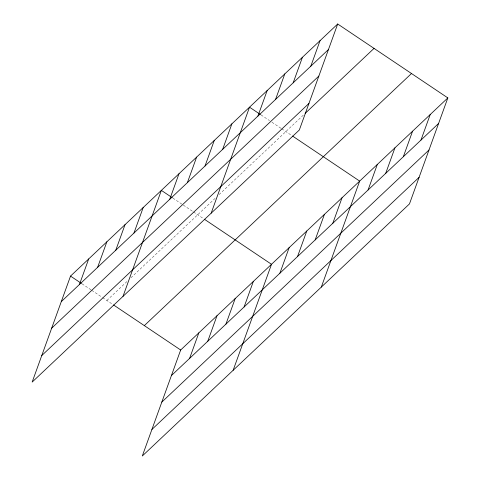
<?xml version="1.0" encoding="UTF-8"?>
<svg xmlns="http://www.w3.org/2000/svg" width="480" height="480" viewBox="0 0 480 480"><rect width="100%" height="100%" fill="white"/><g stroke="black" fill="none" stroke-linecap="round" stroke-linejoin="round"><path stroke-width="0.36" stroke-dasharray="2.4 1.8" d="M106.878 300.48L127.716 280.818M130.92 277.794L215.346 198.132M219.084 194.604L303.51 114.942M261.042 114.912L269.52 120.606M271.944 122.232L281.034 128.328M281.64 128.736L291.918 135.636M172.878 198.102L192.87 211.518M193.47 211.926L203.148 218.418M82.038 283.812L91.128 289.908M91.734 290.316L102.03 297.228M102.636 297.636L112.914 304.536"/><path stroke-width="0.72" d="M337.698 24L70.53 276.09L32.16 382.086L299.328 129.996L337.698 24L447.84 97.914L409.47 203.91L142.302 456L180.672 350.004L447.84 97.914M79.452 284.484L88.698 258.948M97.62 267.342L106.866 241.806M115.788 250.2L125.028 224.664M133.956 233.058L143.196 207.522M122.994 296.376L161.364 190.38L172.272 197.694M169.752 199.278L178.998 173.742M187.386 182.64L196.632 157.104M205.02 166.002L214.266 140.466M222.654 149.364L231.9 123.828M211.158 213.186L249.528 107.19L260.436 114.504M257.922 116.088L267.162 90.552M275.55 99.45L284.796 73.914M189.6 358.398L198.84 332.862M293.184 82.812L302.43 57.276M207.768 341.256L217.008 315.72M310.818 66.174L320.064 40.638M225.936 324.114L235.176 298.578M244.098 306.966L253.344 281.436M233.142 370.29L271.512 264.294L204.36 219.228M279.9 273.186L289.146 247.656M297.534 256.554L306.78 231.018M315.168 239.916L324.414 214.38M332.802 223.278L342.042 197.742M321.306 287.1L359.676 181.104L292.524 136.038M368.064 190.002L377.31 164.466M385.698 173.364L394.944 147.828M403.332 156.726L412.578 131.19M420.966 140.088L430.212 114.552M61.284 301.626L328.452 49.536M51.672 328.176L318.84 76.086M41.772 355.536L308.934 103.446M305.112 113.43L374.046 48.39M144.324 325.608L411.492 73.524M171.432 375.54L438.6 123.45M161.82 402.09L428.988 150M151.914 429.45L419.082 177.36M70.53 276.09L81.432 283.404M113.52 304.938L180.672 350.004"/></g></svg>
